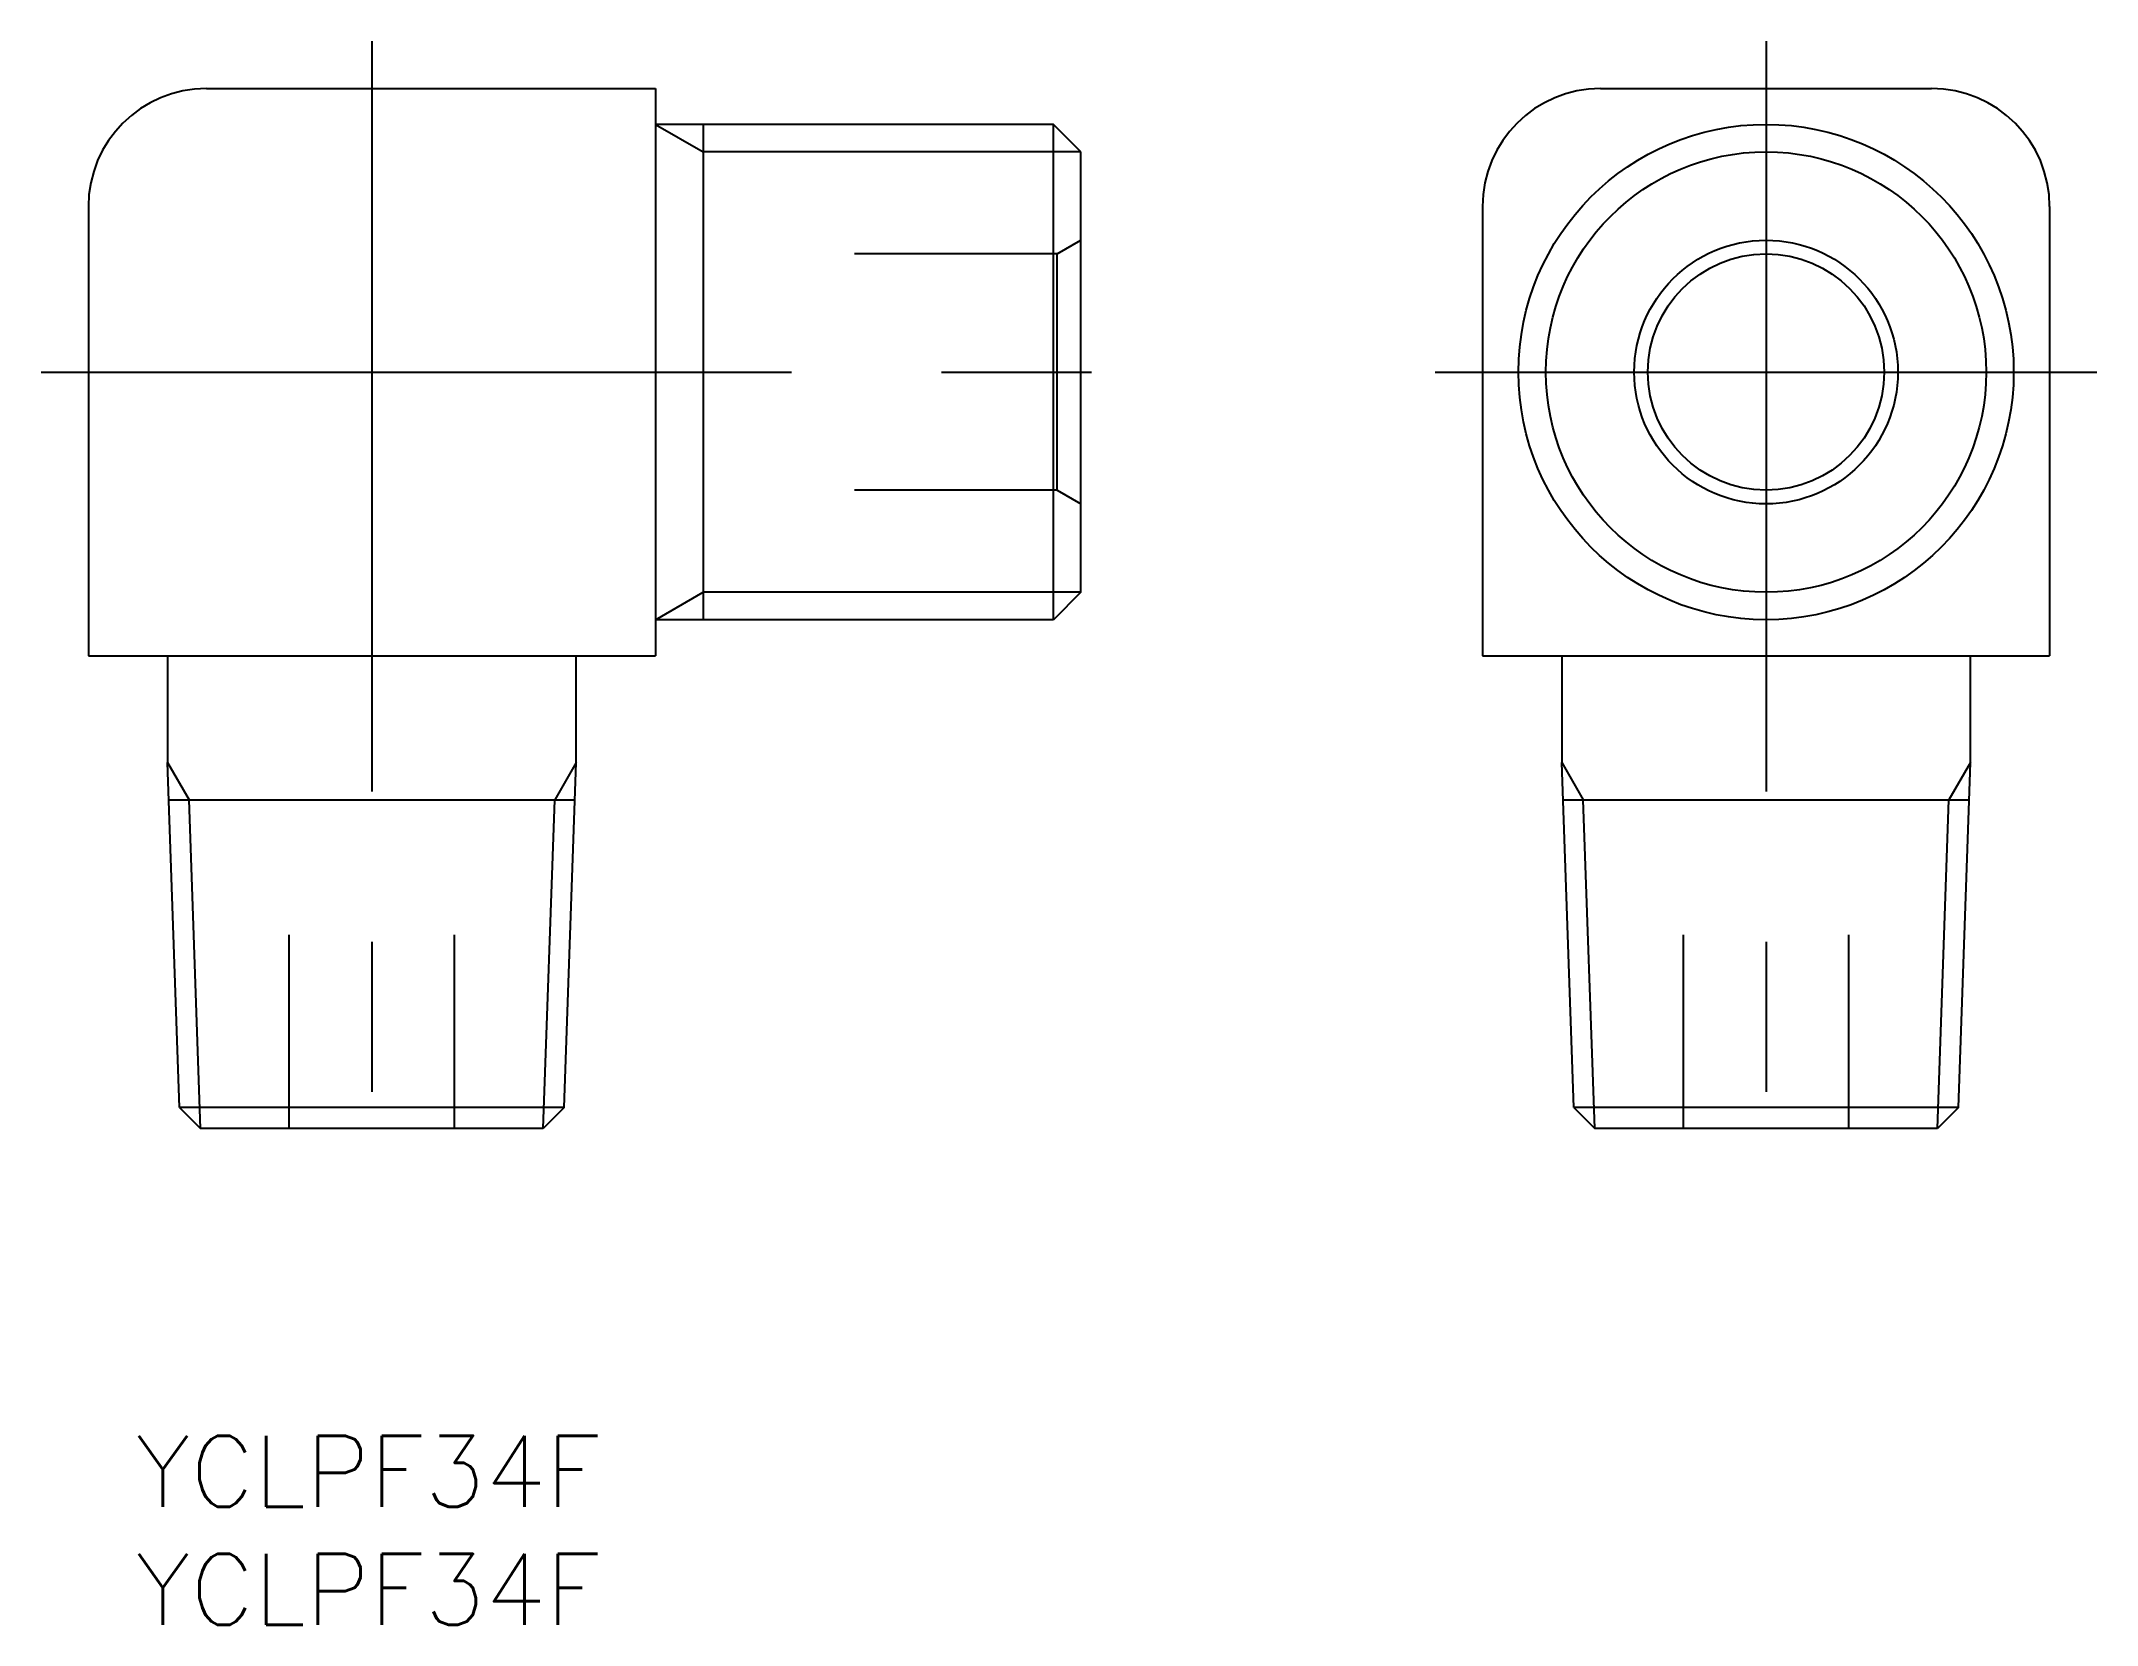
# Model space of a CAD drawing. Extents: x -14 to 73, y -53 to 14.
import ezdxf

# ---------------------------------------------------------------- set-up
doc = ezdxf.new("R2010")
doc.units = 0
doc.linetypes.add('CENTER', pattern=[50.8, 31.75, -6.35, 6.35, -6.35])
doc.linetypes.add('DASHED', pattern=[19.05, 12.7, -6.35])
doc.layers.get('0').update_dxf_attribs({"linetype": 'CONTINUOUS'})
doc.layers.add('CENTER', color=1, linetype='CENTER')
doc.styles.get("Standard").update_dxf_attribs({"font": 'txt.shx', "height": 3, "bigfont": 'bigfont.shx'})

msp = doc.modelspace()

# ---------------------------------------------------------------- linework, layer by layer
at = {"color": 7, "linetype": 'CONTINUOUS'}
for p, q in [((-7, 12), (12, 12)), ((12, 12), (12, -12)), ((52, 12), (66, 12)), ((28.838, 10.478), (12, 10.478)), ((14.013, 10.478), (14.013, -10.477)), ((28.838, -10.477), (28.838, 10.478)), ((30, 9.316), (28.838, 10.478)), ((30, -9.315), (30, 9.316)), ((-12, 7), (-12, -12)), ((47, 7), (47, -12)), ((71, 7), (71, -12)), ((30, -9.315), (28.838, -10.477)), ((28.838, -10.477), (12, -10.477)), ((-12, -12), (12, -12)), ((-8.65, -12), (-8.65, -16.515)), ((8.65, -16.515), (8.65, -12)), ((47, -12), (71, -12)), ((50.35, -12), (50.35, -16.515)), ((67.65, -16.515), (67.65, -12)), ((-8.14, -31.113), (-8.65, -16.515)), ((8.14, -31.113), (8.65, -16.515)), ((50.86, -31.113), (50.35, -16.515)), ((67.14, -31.113), (67.65, -16.515)), ((-8.595, -18.093), (8.595, -18.093)), ((50.405, -18.093), (67.595, -18.093)), ((8.14, -31.113), (-8.14, -31.113)), ((-8.14, -31.113), (-7.253, -32)), ((8.14, -31.113), (7.253, -32)), ((67.14, -31.113), (50.86, -31.113)), ((50.86, -31.113), (51.747, -32)), ((67.14, -31.113), (66.253, -32)), ((7.253, -32), (-7.253, -32)), ((66.253, -32), (51.747, -32))]:
    msp.add_line(p, q, dxfattribs=at)
at = {"color": 3, "linetype": 'CONTINUOUS'}
for p, q in [((12, 10.478), (14.013, 9.316)), ((30, 9.316), (14.013, 9.316)), ((12, -10.477), (14.013, -9.315)), ((30, -9.315), (14.013, -9.315)), ((-8.65, -16.515), (-7.739, -18.093)), ((8.65, -16.515), (7.739, -18.093)), ((50.35, -16.515), (51.261, -18.093)), ((67.65, -16.515), (66.739, -18.093)), ((-7.253, -32), (-7.739, -18.093)), ((7.253, -32), (7.739, -18.093)), ((51.747, -32), (51.261, -18.093)), ((66.253, -32), (66.739, -18.093))]:
    msp.add_line(p, q, dxfattribs=at)
at = {"color": 3, "linetype": 'DASHED'}
for p, q in [((29, 5), (30, 5.577)), ((29, 5), (20.419, 5)), ((29, -5), (29, 5)), ((29, -5), (20.419, -5)), ((29, -5), (30, -5.577)), ((-3.5, -32), (-3.5, -23.814)), ((3.5, -32), (3.5, -23.814)), ((55.5, -32), (55.5, -23.814)), ((62.5, -32), (62.5, -23.814))]:
    msp.add_line(p, q, dxfattribs=at)
at = {"color": 7, "linetype": 'CONTINUOUS'}
for radius in [10.478, 5.577, 5]:
    msp.add_circle((59, 0), radius, dxfattribs=at)
at = {"color": 3, "linetype": 'CONTINUOUS'}
msp.add_circle((59, 0), 9.316, dxfattribs=at)
at = {"color": 7, "linetype": 'CONTINUOUS'}
for centre, start, end in [((-7, 7), 90, 180), ((52, 7), 90, 180), ((66, 7), 0, 90)]:
    msp.add_arc(centre, 5, start, end, dxfattribs=at)
at = {"layer": 'CENTER', "color": 1, "linetype": 'CENTER'}
for p, q in [((0, 14), (0, -34)), ((59, 14), (59, -34)), ((-14, 0), (32, 0)), ((45, 0), (73, 0))]:
    msp.add_line(p, q, dxfattribs=at)

# ---------------------------------------------------------------- texts
at = {"color": 7, "linetype": 'CONTINUOUS'}
for p in [(-10, -48), (-10, -53)]:
    msp.add_text('YCLPF34F', height=3, dxfattribs=at).set_placement(p)

doc.saveas('drawing.dxf')
